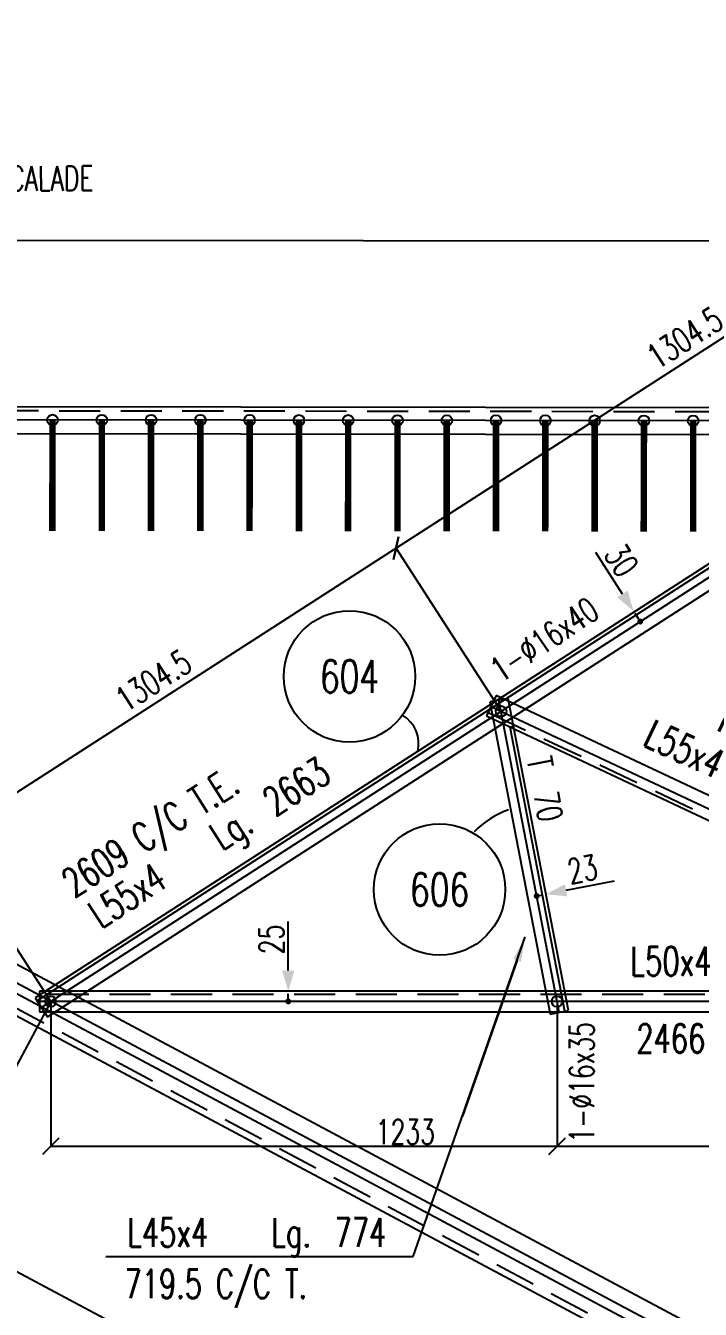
# Model space of a CAD drawing. Extents: x 591592 to 607812, y -3756 to 7724.
# Drawn here: x 599439 to 601082, y 3030 to 6155 of the extents above; entities that cross this region are included whole.
import ezdxf
from ezdxf.enums import TextEntityAlignment as Align

# ---------------------------------------------------------------- set-up
doc = ezdxf.new("R2010")
doc.units = 0
doc.header["$LTSCALE"] = 200
doc.header["$MEASUREMENT"] = 0
doc.linetypes.add('DASHED', pattern=[0.75, 0.5, -0.25])
doc.layers.get('0').update_dxf_attribs({"linetype": 'CONTINUOUS'})
for name, color, linetype in [('ASSI', 6, 'CONTINUOUS'), ('BOLLINI_1', 7, 'CONTINUOUS'), ('FORI', 2, 'CONTINUOUS'), ('LINEA_ANG', 2, 'CONTINUOUS'), ('LS', 7, 'CONTINUOUS'), ('QT_MAL', 7, 'CONTINUOUS'), ('QT_MPR', 7, 'CONTINUOUS'), ('TRAT-Y', 7, 'DASHED')]:
    doc.layers.add(name, color=color, linetype=linetype)
doc.styles.add('QUOTE', font='ROMANS8.SHX', dxfattribs={"width": 0.7})
doc.styles.add('RQL', font='ROMANS8.SHX', dxfattribs={"width": 0.7})
doc.styles.add('RS', font='ROMANS8.shx', dxfattribs={"width": 0.7})
doc.styles.get("Standard").update_dxf_attribs({"font": 'ROMANS8.SHX', "width": 0.7})
doc.dimstyles.new('FRECCE1', dxfattribs={"dimtxt": 60, "dimasz": 6.66, "dimexe": 0, "dimexo": 0, "dimgap": 1, "dimtad": 1, "dimzin": 0, "dimdsep": 46, "dimtxsty": 'RS', "dimblk1": 'QUOTP', "dimblk2": 'QUOTF', "dimsah": 1, "dimcen": 0, "dimclrd": 2, "dimclre": 2, "dimclrt": 7, "dimadec": 0, "dimazin": 0, "dimtfac": 1, "dimtix": 1, "dimtmove": 2, "dimatfit": 3, "dimldrblk": 'QUOTP', "dimfxl": 1, "dimtolj": 1, "dimtzin": 0, "dimarcsym": 0})
doc.dimstyles.new('TRATTO', dxfattribs={"dimscale": 0, "dimtxt": 60, "dimasz": 40, "dimexe": 0, "dimexo": 0, "dimgap": 5, "dimtad": 1, "dimrnd": 0.5, "dimdsep": 46, "dimtxsty": 'RS', "dimblk1": 'OBLIQUE', "dimblk2": 'OBLIQUE', "dimsah": 1, "dimcen": 0.09, "dimclrd": 2, "dimclre": 2, "dimclrt": 7, "dimadec": 0, "dimazin": 0, "dimtfac": 1, "dimtix": 1, "dimtmove": 2, "dimatfit": 3, "dimfxl": 1, "dimtolj": 1, "dimtzin": 0, "dimarcsym": 0})

# ---------------------------------------------------------------- blocks, each defined once
blk = doc.blocks.new('ASSE98')
blk.add_line((0, 0), (1, 0))
at = {"color": 7, "style": 'QUOTE', "width": 0.5, "flags": 1}
for tag, p in [('TI', (1.38308, 6.82731)), ('DI_S', (1.38308, 6.42178)), ('D_S', (1.38308, 6.02092)), ('E_S', (1.38308, 5.68065)), ('NFORI', (1.36454, 5.29792)), ('ALAR', (1.36349, 4.93246)), ('FAM', (1.3775, 4.54645)), ('ALA', (1.38308, 4.19257)), ('DISP2', (1.38308, 3.84971)), ('DISP1', (1.38308, 3.50686)), ('PINZAF', (1.38308, 3.164)), ('PINZAI', (1.38308, 2.82114)), ('TRP', (1.38308, 2.47829)), ('NP', (1.38308, 2.13543)), ('SV', (1.38308, 1.79257)), ('PESO', (1.38308, 1.44971)), ('QUA', (1.38308, 1.10686)), ('LUN', (1.38308, 0.764)), ('PROF', (1.38308, 0.42114)), ('POS', (1.38308, 0.07829))]:
    blk.add_attdef(tag, p, '', height=0.2, dxfattribs=at)
at = {"color": 7, "flags": 1}
for tag, p in [('LAV1', (3.07431, 6.82847)), ('LAV2', (3.07431, 6.49513)), ('LAV3', (3.07431, 6.1618)), ('LAV4', (3.07431, 5.82847)), ('LAV5', (3.07431, 5.49513)), ('LAV6', (3.07431, 5.1618)), ('LAV7', (3.07431, 4.82847)), ('LAV8', (3.07431, 4.49513)), ('LAV9', (3.07431, 4.1618)), ('LAV10', (3.07431, 3.82847))]:
    blk.add_attdef(tag, p, '', height=0.2, dxfattribs=at)
blk = doc.blocks.new('_OBLIQUE')
at = {"color": 0, "linetype": 'ByBlock'}
blk.add_line((-0.5, -0.5), (0.5, 0.5), dxfattribs=at)
blk = doc.blocks.new('*D20')
at = {"layer": 'LS', "color": 2, "lineweight": -2, "transparency": 16777216}
for p, q in [((596585.2, 5308.5), (596585.2, 6660.6)), ((596585.2, 6660.6), (601726.8, 6660.6)), ((601726.8, 5308.5), (601726.8, 6660.6))]:
    blk.add_line(p, q, dxfattribs=at)
at = {"layer": 'LS', "color": 2, "lineweight": -2, "transparency": 16777216, "xscale": 40, "yscale": 40, "zscale": 40, "rotation": 180}
blk.add_blockref('_OBLIQUE', (596585.2, 6660.6), dxfattribs=at)
at = {"layer": 'LS', "color": 2, "lineweight": -2, "transparency": 16777216, "xscale": 40, "yscale": 40, "zscale": 40}
blk.add_blockref('_OBLIQUE', (601726.8, 6660.6), dxfattribs=at)
at = {"layer": 'LS', "color": 7, "transparency": 16777216, "insert": (599156, 6698.4), "char_height": 60, "attachment_point": 5, "style": 'RS'}
blk.add_mtext('\\A1;5141.5 SUR TRUSQ. 75', dxfattribs=at)
blk = doc.blocks.new('16')
blk.add_circle((0, 0), 1)
blk = doc.blocks.new('xxx')
blk.add_circle((0, 0), 8)
at = {"color": 3, "style": 'RQL', "width": 0.7}
blk.add_attdef('POS', text='', height=4, dxfattribs=at).set_placement((0, 0), align=Align.MIDDLE)
at = {"color": 3, "style": 'RQL', "width": 0.7, "flags": 1}
blk.add_attdef('POS1', (-0.39, -5.42), '', height=2, dxfattribs=at)
at = {"style": 'RQL', "width": 0.7, "flags": 1}
blk.add_attdef('TIPO', (-0.39, -8.66), '', height=2, dxfattribs=at)
blk = doc.blocks.new('*D30')
at = {"layer": 'QT_MPR', "color": 2, "lineweight": -2, "transparency": 16777216}
for p, q in [((601437.4, 5589.5), (600340.6, 4883.1)), ((601693.1, 5192.5), (601437.4, 5589.5)), ((600596.3, 4486.1), (600340.6, 4883.1))]:
    blk.add_line(p, q, dxfattribs=at)
at = {"layer": 'QT_MPR', "color": 2, "lineweight": -2, "transparency": 16777216, "xscale": 40, "yscale": 40, "zscale": 40}
for p, rotation in [((601437.4, 5589.5), 32.78461524006343), ((600340.6, 4883.1), 212.7846152400634)]:
    blk.add_blockref('_OBLIQUE', p, dxfattribs=dict(at, rotation=rotation))
at = {"layer": 'QT_MPR', "color": 7, "transparency": 16777216, "insert": (601043.5, 5395.2), "char_height": 60, "attachment_point": 5, "rotation": 32.7846, "style": 'RS'}
blk.add_mtext('\\A1;1304.5', dxfattribs=at)
blk = doc.blocks.new('*D31')
at = {"layer": 'QT_MPR', "color": 2, "lineweight": -2, "transparency": 16777216}
for p, q in [((600340.6, 4883.1), (599244, 4176.8)), ((600596.3, 4486.1), (600340.6, 4883.1)), ((599499.7, 3779.8), (599244, 4176.8))]:
    blk.add_line(p, q, dxfattribs=at)
at = {"layer": 'QT_MPR', "color": 2, "lineweight": -2, "transparency": 16777216, "xscale": 40, "yscale": 40, "zscale": 40}
for p, rotation in [((600340.6, 4883.1), 32.78461524006343), ((599244, 4176.8), 212.7846152400634)]:
    blk.add_blockref('_OBLIQUE', p, dxfattribs=dict(at, rotation=rotation))
at = {"layer": 'QT_MPR', "color": 7, "transparency": 16777216, "insert": (599749.8, 4560.9), "char_height": 60, "attachment_point": 5, "rotation": 32.7846, "style": 'RS'}
blk.add_mtext('\\A1;1304.5', dxfattribs=at)
blk = doc.blocks.new('*D90')
at = {"layer": 'QT_MPR', "color": 2, "lineweight": -2, "transparency": 16777216}
for p, q in [((596984.2, 5198.5), (596984.8, 5635.6)), ((601544.8, 5630), (596984.8, 5635.6)), ((601544.3, 5192.7), (601544.8, 5630))]:
    blk.add_line(p, q, dxfattribs=at)
at = {"layer": 'QT_MPR', "color": 2, "lineweight": -2, "transparency": 16777216, "xscale": 40, "yscale": 40, "zscale": 40}
for p, rotation in [((596984.8, 5635.6), 179.9298920329684), ((601544.8, 5630), 359.9298920329684)]:
    blk.add_blockref('_OBLIQUE', p, dxfattribs=dict(at, rotation=rotation))
at = {"layer": 'QT_MPR', "color": 7, "transparency": 16777216, "insert": (599254.8, 5588.4), "char_height": 60, "attachment_point": 5, "rotation": 359.9299, "style": 'RS'}
blk.add_mtext('\\A1;120x38', dxfattribs=at)
blk = doc.blocks.new('*D91')
at = {"layer": 'QT_MPR', "color": 2, "lineweight": -2, "transparency": 16777216}
for p, q in [((596984.2, 5198.5), (596984.8, 5635.6)), ((601544.8, 5630), (596984.8, 5635.6)), ((601544.3, 5192.7), (601544.8, 5630))]:
    blk.add_line(p, q, dxfattribs=at)
at = {"layer": 'QT_MPR', "color": 2, "lineweight": -2, "transparency": 16777216, "xscale": 40, "yscale": 40, "zscale": 40}
for p, rotation in [((596984.8, 5635.6), 179.9298920329684), ((601544.8, 5630), 359.9298920329684)]:
    blk.add_blockref('_OBLIQUE', p, dxfattribs=dict(at, rotation=rotation))
at = {"layer": 'QT_MPR', "color": 7, "transparency": 16777216, "insert": (599264.8, 5667.8), "char_height": 60, "attachment_point": 5, "rotation": 359.9299, "style": 'RS'}
blk.add_mtext('\\A1;4560', dxfattribs=at)
blk = doc.blocks.new('*D96')
at = {"layer": 'QT_MPR', "color": 2, "lineweight": -2, "transparency": 16777216}
for p, q in [((596860.2, 5148.5), (596585.3, 4633.2)), ((596585.3, 4633.2), (599208.4, 3233.8)), ((599499.7, 3779.8), (599208.4, 3233.8))]:
    blk.add_line(p, q, dxfattribs=at)
at = {"layer": 'QT_MPR', "color": 2, "lineweight": -2, "transparency": 16777216, "xscale": 40, "yscale": 40, "zscale": 40}
for p, rotation in [((596585.3, 4633.2), 151.9214835771896), ((599208.4, 3233.8), 331.9214835771895)]:
    blk.add_blockref('_OBLIQUE', p, dxfattribs=dict(at, rotation=rotation))
at = {"layer": 'QT_MPR', "color": 7, "transparency": 16777216, "insert": (597913.3, 3964.4), "char_height": 60, "attachment_point": 5, "rotation": 331.9215, "style": 'RS'}
blk.add_mtext('\\A1;2973', dxfattribs=at)
blk = doc.blocks.new('*D97')
at = {"layer": 'QT_MPR', "color": 2, "lineweight": -2, "transparency": 16777216}
for p, q in [((599499.7, 3779.8), (599208.4, 3233.8)), ((599208.4, 3233.8), (601768.4, 1868.2)), ((602048.8, 2393.8), (601768.4, 1868.2))]:
    blk.add_line(p, q, dxfattribs=at)
at = {"layer": 'QT_MPR', "color": 2, "lineweight": -2, "transparency": 16777216, "xscale": 40, "yscale": 40, "zscale": 40}
for p, rotation in [((599208.4, 3233.8), 151.9214835771896), ((601768.4, 1868.2), 331.9214835771895)]:
    blk.add_blockref('_OBLIQUE', p, dxfattribs=dict(at, rotation=rotation))
at = {"layer": 'QT_MPR', "color": 7, "transparency": 16777216, "insert": (600504.9, 2581.9), "char_height": 60, "attachment_point": 5, "rotation": 331.9215, "style": 'RS'}
blk.add_mtext('\\A1;2901.5', dxfattribs=at)
blk = doc.blocks.new('*D103')
at = {"layer": 'QT_MPR', "color": 2, "lineweight": -2, "transparency": 16777216}
for p, q in [((599499.7, 3779.8), (599499.7, 3427.2)), ((600732.6, 3779.8), (600732.6, 3427.2)), ((599499.7, 3427.2), (600732.6, 3427.2))]:
    blk.add_line(p, q, dxfattribs=at)
at = {"layer": 'QT_MPR', "color": 2, "lineweight": -2, "transparency": 16777216, "xscale": 40, "yscale": 40, "zscale": 40}
for p, rotation in [((599499.7, 3427.2), 179.9999999978496), ((600732.6, 3427.2), 359.9999999978495)]:
    blk.add_blockref('_OBLIQUE', p, dxfattribs=dict(at, rotation=rotation))
at = {"layer": 'QT_MPR', "color": 7, "transparency": 16777216, "insert": (600363.4, 3462.2), "char_height": 60, "attachment_point": 5, "rotation": 360, "style": 'RS'}
blk.add_mtext('\\A1;1233', dxfattribs=at)
blk = doc.blocks.new('*D104')
at = {"layer": 'QT_MPR', "color": 2, "lineweight": -2, "transparency": 16777216}
for p, q in [((600732.6, 3779.8), (600732.6, 3427.2)), ((601965.6, 3779.8), (601965.6, 3427.2)), ((600732.6, 3427.2), (601965.6, 3427.2))]:
    blk.add_line(p, q, dxfattribs=at)
at = {"layer": 'QT_MPR', "color": 2, "lineweight": -2, "transparency": 16777216, "xscale": 40, "yscale": 40, "zscale": 40}
for p, rotation in [((600732.6, 3427.2), 179.9999999978496), ((601965.6, 3427.2), 359.9999999978495)]:
    blk.add_blockref('_OBLIQUE', p, dxfattribs=dict(at, rotation=rotation))
at = {"layer": 'QT_MPR', "color": 7, "transparency": 16777216, "insert": (601349.1, 3462.2), "char_height": 60, "attachment_point": 5, "rotation": 360, "style": 'RS'}
blk.add_mtext('\\A1;1233', dxfattribs=at)
blk = doc.blocks.new('QUOTP')
at = {"layer": 'ASSI', "color": 2, "const_width": 1.07}
blk.add_lwpolyline([(-0.53, 0, 1), (0.53, 0, 1)], format="xyb", close=True, dxfattribs=at)
blk = doc.blocks.new('QUOTF')
at = {"layer": 'LS', "color": 2}
blk.add_line((7.5, 0), (25.5, 0), dxfattribs=at)
blk.add_solid([(7.5, 2.25), (0, 0), (7.5, -2.25)], dxfattribs=at)
blk = doc.blocks.new('*D105')
at = {"layer": 'QT_MAL', "color": 2, "lineweight": -2, "transparency": 16777216}
for p, q in [((600078.2, 3804.8), (600078.2, 3804.8)), ((600078.2, 3786.4), (600078.2, 3798.1)), ((600078.2, 3779.8), (600078.2, 3779.8))]:
    blk.add_line(p, q, dxfattribs=at)
at = {"layer": 'QT_MAL', "color": 2, "lineweight": -2, "transparency": 16777216, "xscale": 6.66, "yscale": 6.66, "zscale": 6.66}
for name, p, rotation in [('QUOTF', (600078.2, 3804.8), 89.99999999784953), ('QUOTP', (600078.2, 3779.8), 269.9999999978496)]:
    blk.add_blockref(name, p, dxfattribs=dict(at, rotation=rotation))
at = {"layer": 'QT_MAL', "color": 7, "transparency": 16777216, "insert": (600037.6, 3930.6), "char_height": 60, "attachment_point": 5, "rotation": 90, "style": 'RS'}
blk.add_mtext('\\A1;25', dxfattribs=at)
blk = doc.blocks.new('*D107')
at = {"layer": 'QT_MAL', "color": 2, "lineweight": -2, "transparency": 16777216}
blk.add_line((600689.6, 4037.7), (600699.1, 4039.5), dxfattribs=at)
at = {"layer": 'QT_MAL', "color": 2, "lineweight": -2, "transparency": 16777216, "xscale": 6.66, "yscale": 6.66, "zscale": 6.66}
for name, p, rotation in [('QUOTF', (600705.7, 4040.8), 10.9245634359837), ('QUOTP', (600683.1, 4036.4), 190.9245634359837)]:
    blk.add_blockref(name, p, dxfattribs=dict(at, rotation=rotation))
at = {"layer": 'QT_MAL', "color": 7, "transparency": 16777216, "insert": (600794.6, 4101.7), "char_height": 60, "attachment_point": 5, "rotation": 10.9246, "style": 'RS'}
blk.add_mtext('\\A1;23', dxfattribs=at)
blk = doc.blocks.new('*D108')
at = {"layer": 'QT_MAL', "color": 2, "lineweight": -2, "transparency": 16777216}
for p, q in [((600919.2, 4729.7), (600919.2, 4729.7)), ((600931.8, 4710.1), (600922.8, 4724.1)), ((600935.4, 4704.5), (600935.4, 4704.5))]:
    blk.add_line(p, q, dxfattribs=at)
at = {"layer": 'QT_MAL', "color": 2, "lineweight": -2, "transparency": 16777216, "xscale": 6.66, "yscale": 6.66, "zscale": 6.66}
for name, p, rotation in [('QUOTF', (600919.2, 4729.7), 122.7846152400634), ('QUOTP', (600935.4, 4704.5), 302.7846152400634)]:
    blk.add_blockref(name, p, dxfattribs=dict(at, rotation=rotation))
at = {"layer": 'QT_MAL', "color": 7, "transparency": 16777216, "insert": (600889.4, 4853.8), "char_height": 60, "attachment_point": 5, "rotation": 302.7846, "style": 'RS'}
blk.add_mtext('\\A1;30', dxfattribs=at)
blk = doc.blocks.new('bull')
at = {"style": 'RS', "width": 0.7, "flags": 1}
for tag, p in [('NN', (-12.25, 0)), ('DIAMETRO', (0, -4.86)), ('SERRAGGIO', (0, -9.71)), ('LUNGHEZZA', (0, -14.57)), ('NB', (0, -19.43)), ('TIPO', (0, -24.12)), ('EL', (-0.14, -29))]:
    blk.add_attdef(tag, p, '', height=3, dxfattribs=at)
at = {"style": 'RS', "width": 0.7}
blk.add_attdef('BULLONE', (0, 0), '', height=3, dxfattribs=at)

msp = doc.modelspace()

# ---------------------------------------------------------------- linework, layer by layer
at = {"layer": 'LINEA_ANG'}
for p, q in [((601720.152, 5224.49), (596808.155, 5230.5)), ((602152.414, 2409.947), (596874.475, 5225.561)), ((601700.65, 5230.683), (599461.834, 3788.715)), ((596740.646, 5172.281), (602138.578, 2292.654)), ((596808.076, 5165.5), (601720.072, 5159.49)), ((599491.616, 3742.476), (601730.432, 5184.444)), ((600584.613, 4524.718), (600561.211, 4474.945)), ((600613.624, 4517.593), (600569.44, 4509.065)), ((600569.44, 4509.065), (600716.125, 3749.092)), ((601990.017, 3863.925), (600584.613, 4524.718)), ((600760.31, 3757.62), (600613.624, 4517.593)), ((600561.211, 4474.945), (601966.615, 3814.152)), ((600626.89, 4448.861), (600618.544, 4447.251)), ((599461.834, 3788.715), (599491.616, 3742.476)), ((601992.56, 3804.772), (599472.56, 3804.772)), ((599472.56, 3804.772), (599472.56, 3754.772)), ((599472.56, 3754.772), (601992.56, 3754.772)), ((600716.125, 3749.092), (600760.31, 3757.62))]:
    msp.add_line(p, q, dxfattribs=at)
at = {"layer": 'LINEA_ANG', "color": 2}
for p, q in [((601705.524, 5223.116), (599466.707, 3781.149)), ((600751.964, 3756.009), (600618.544, 4447.251))]:
    msp.add_line(p, q, dxfattribs=at)
at = {"layer": 'LS', "color": 6}
for p, q in [((602316.371, 2251.077), (596585.217, 5308.467)), ((602103.717, 2390.589), (599207.642, 3935.554)), ((600382.05, 3158.858), (600655.39, 3936.635)), ((600502.131, 3500.544), (600655.39, 3936.635)), ((599633.645, 3158.858), (600382.05, 3158.858))]:
    msp.add_line(p, q, dxfattribs=at)
at = {"layer": 'LS', "color": 2, "linetype": 'DASHED', "const_width": 16}
for points in [[(599504.215, 5195.385), (599503.885, 4925.385)], [(599744.215, 5195.091), (599743.884, 4925.091)], [(599984.215, 5194.797), (599983.884, 4924.798)], [(600224.214, 5194.504), (600223.884, 4924.504)], [(600464.214, 5194.21), (600463.884, 4924.21)], [(600704.214, 5193.916), (600703.884, 4923.917)], [(600944.214, 5193.623), (600943.884, 4923.623)]]:
    msp.add_lwpolyline(points, dxfattribs=at)
at = {"layer": 'LS', "color": 6, "const_width": 16}
for points in [[(599624.215, 5195.238), (599624.215, 4925.238)], [(599864.215, 5194.944), (599864.215, 4924.944)], [(600104.215, 5194.651), (600104.215, 4924.651)], [(600344.214, 5194.357), (600344.214, 4924.357)], [(600584.214, 5194.063), (600584.214, 4924.063)], [(600824.214, 5193.77), (600824.214, 4923.77)], [(601064.214, 5193.476), (601064.214, 4923.476)]]:
    msp.add_lwpolyline(points, dxfattribs=at)
at = {"layer": 'LS', "color": 6}
msp.add_lwpolyline([(600635.496, 3880.029), (600502.131, 3500.544)], dxfattribs=at)
for centre, radius, start, end in [((600314.343, 4406.997), 81.449, 346.897492, 58.772384), ((600693.437, 4031.64), 228.898, 110.078145, 135.34828)]:
    msp.add_arc(centre, radius, start, end, dxfattribs=at)
msp.add_solid([(600626.062, 3883.344), (600655.39, 3936.635), (600644.931, 3876.713)], dxfattribs=at)
at = {"layer": 'TRAT-Y'}
for p, q in [((601720.139, 5214.49), (596808.143, 5220.5)), ((596748.177, 5186.398), (602146.109, 2306.771)), ((600565.04, 4483.09), (601970.444, 3822.296)), ((601992.56, 3796.272), (599472.56, 3796.272))]:
    msp.add_line(p, q, dxfattribs=at)

# ---------------------------------------------------------------- block references
at = {"layer": 'ASSI'}
for p, xscale, rotation in [((601720.112, 5192.49), 4912, 179.9298920329684), ((596740.646, 5172.281), 6118, 331.9214835771895)]:
    msp.add_blockref('ASSE98', p, dxfattribs=dict(at, xscale=xscale, rotation=rotation))
ref = msp.add_blockref('ASSE98', (601715.812, 5207.143), dxfattribs=dict(at, xscale=2663, rotation=212.7846152400634))
ref.add_attrib('PROF', 'L55x4', (599622.162, 3954.973), dxfattribs={"layer": '0', "color": 2, "height": 70, "rotation": 32.784615, "style": 'QUOTE', "width": 0.7})
ref.add_attrib('LUN', '2663', (600046.609, 4228.349), dxfattribs={"layer": '0', "color": 2, "height": 70, "rotation": 32.784615, "style": 'QUOTE', "width": 0.7})
ref.add_attrib('PESO', '2609 C/C T.E.', (599557.022, 4030.658), dxfattribs={"layer": '0', "color": 2, "height": 70, "rotation": 32.784615, "style": 'QUOTE', "width": 0.7})
ref.add_attrib('SV', 'Lg.', (599917.027, 4144.889), dxfattribs={"layer": '0', "color": 2, "height": 70, "rotation": 32.784615, "style": 'QUOTE', "width": 0.7})
ref.add_attrib('LAV1', 'A  45%%d', (601245.474, 4958.408), dxfattribs={"layer": '0', "color": 254, "height": 60, "rotation": 32.784615, "width": 0.7})
ref = msp.add_blockref('ASSE98', (600737.727, 3753.261), dxfattribs=dict(at, xscale=774, rotation=100.9245634359837))
ref.add_attrib('PROF', 'L45x4', (599686.218, 3182.403), dxfattribs={"layer": '0', "color": 2, "height": 70, "style": 'QUOTE', "width": 0.7})
ref.add_attrib('LUN', '774', (600191.085, 3182.403), dxfattribs={"layer": '0', "color": 2, "height": 70, "style": 'QUOTE', "width": 0.7})
ref.add_attrib('PESO', '719.5 C/C T.', (599679.264, 3056.938), dxfattribs={"layer": '0', "color": 2, "height": 70, "style": 'QUOTE', "width": 0.7})
ref.add_attrib('SV', 'Lg.', (600036.952, 3182.403), dxfattribs={"layer": '0', "color": 2, "height": 70, "style": 'QUOTE', "width": 0.7})
ref.add_attrib('LAV1', 'T  70', (600658.767, 4369.011), dxfattribs={"layer": '0', "color": 254, "height": 60, "rotation": 280.924563, "width": 0.7})
ref = msp.add_blockref('ASSE98', (600571.848, 4497.569), dxfattribs=dict(at, xscale=1553, rotation=334.81802497693))
ref.add_attrib('PROF', 'L55x4', (600939.008, 4404.814), dxfattribs={"layer": '0', "color": 2, "height": 70, "rotation": 334.818025, "style": 'QUOTE', "width": 0.7})
ref.add_attrib('LUN', '1553', (601395.893, 4189.996), dxfattribs={"layer": '0', "color": 2, "height": 70, "rotation": 334.818025, "style": 'QUOTE', "width": 0.7})
ref.add_attrib('PESO', '1498.5 C/C T.', (601105.763, 4446.725), dxfattribs={"layer": '0', "color": 2, "height": 70, "rotation": 334.818025, "style": 'QUOTE', "width": 0.7})
ref.add_attrib('SV', 'Lg.', (601256.408, 4255.579), dxfattribs={"layer": '0', "color": 2, "height": 70, "rotation": 334.818025, "style": 'QUOTE', "width": 0.7})
ref = msp.add_blockref('ASSE98', (601992.56, 3779.772), dxfattribs=dict(at, xscale=2520, zscale=2520, rotation=179.9999999978496))
ref.add_attrib('PROF', 'L50x4', (600911.614, 3842.465), dxfattribs={"layer": '0', "color": 2, "height": 70, "style": 'QUOTE', "width": 0.7})
ref.add_attrib('LUN', '2520', (601416.48, 3842.465), dxfattribs={"layer": '0', "color": 2, "height": 70, "style": 'QUOTE', "width": 0.7})
ref.add_attrib('PESO', '2466 C/C T.E.', (600925.789, 3654.547), dxfattribs={"layer": '0', "color": 2, "height": 70, "style": 'QUOTE', "width": 0.7})
ref.add_attrib('SV', 'Lg.', (601262.347, 3842.465), dxfattribs={"layer": '0', "color": 2, "height": 70, "style": 'QUOTE', "width": 0.7})
at = {"layer": 'BOLLINI_1', "xscale": 20, "yscale": 20, "zscale": 20}
for p, values in [((600227.296, 4570.923), {'POS': '604'}), ((600446.779, 4052.263), {'POS': '606'})]:
    msp.add_blockref('xxx', p, dxfattribs=at).add_auto_attribs(values)
at = {"layer": 'FORI', "xscale": 13, "yscale": 13, "zscale": 13}
for p, rotation in [((599504.215, 5195.385), 359.407608516), ((599624.215, 5195.238), 359.407608516), ((599744.215, 5195.091), 359.407608516), ((599864.215, 5194.944), 359.407608516), ((599984.215, 5194.797), 359.407608516), ((600104.215, 5194.651), 359.407608516), ((600224.214, 5194.504), 359.407608516), ((600344.214, 5194.357), 359.407608516), ((600464.214, 5194.21), 359.407608516), ((600584.214, 5194.063), 359.407608516), ((600704.214, 5193.916), 359.407608516), ((600824.214, 5193.77), 359.407608516), ((600944.214, 5193.623), 359.407608516), ((601064.214, 5193.476), 359.407608516), ((600596.282, 4486.081), 0.009130824000010272), ((600732.61, 3779.772), 0.009130824000010272)]:
    msp.add_blockref('16', p, dxfattribs=dict(at, rotation=rotation))
msp.add_blockref('16', (599499.659, 3779.772), dxfattribs=at)
at = {"layer": 'LS', "color": 7, "xscale": 20, "yscale": 20, "zscale": 20}
for p, rotation, values in [((600596.253, 4554.494), 33.72909122368925, {'BULLONE': '1-%%c16x40                '}), ((600823.008, 3435.752), 90, {'BULLONE': '1-%%c16x35                '})]:
    msp.add_blockref('bull', p, dxfattribs=dict(at, rotation=rotation)).add_auto_attribs(values)

# ---------------------------------------------------------------- texts
at = {"layer": 'QT_MPR', "color": 7, "style": 'RS', "width": 0.7}
msp.add_text('N° 39 ANTISCALADE', height=60, rotation=0.13927, dxfattribs=at).set_placement((599056.761, 5752.494))

# ---------------------------------------------------------------- dimensions: what is measured, and where the dimension line sits
at = {"layer": 'LS'}
dim = msp.add_linear_dim(base=(601726.756, 6660.569), p1=(596585.217, 5308.467), p2=(601726.756, 5308.467), text='<> SUR TRUSQ. 75', dimstyle='TRATTO', override={"dimscale": 1}, dxfattribs=at)
dim.commit()
dim.dimension.update_dxf_attribs({"geometry": '*D20', "text_midpoint": (599155.986, 6698.426)})
at = {"layer": 'QT_MAL'}
for base, p1, p2, angle, text, picture, middle in [((600919.195, 4729.745), (600935.439, 4704.524), (600919.195, 4729.745), 302.784615, '30', '*D108', (600889.432, 4853.798)), ((600705.658, 4040.768), (600683.075, 4036.409), (600705.658, 4040.768), 10.924563, '23', '*D107', (600794.574, 4101.746)), ((600078.223, 3804.772), (600078.223, 3779.772), (600078.223, 3804.772), 90, '25', '*D105', (600037.615, 3930.634))]:
    dim = msp.add_linear_dim(base=base, p1=p1, p2=p2, angle=angle, text=text, dimstyle='FRECCE1', dxfattribs=at)
    dim.commit()
    dim.dimension.update_dxf_attribs({"geometry": picture, "text_midpoint": middle, "dimtype": 128})
at = {"layer": 'QT_MPR'}
for base, p1, p2, angle, text, picture, middle in [((596984.752, 5635.617), (601544.269, 5192.705), (596984.217, 5198.468), 359.929892, '4560', '*D91', (599264.763, 5667.827)), ((596984.752, 5635.617), (601544.269, 5192.705), (596984.217, 5198.468), 359.929892, '120x38', '*D90', (599254.82, 5588.354)), ((600340.586, 4883.077), (601693.112, 5192.523), (600596.282, 4486.081), 32.784615, '1304.5', '*D30', (601043.459, 5395.197)), ((599208.418, 3233.834), (596860.217, 5148.467), (599499.659, 3779.772), 331.921484, '2973', '*D96', (597913.345, 3964.384)), ((599243.963, 4176.769), (600596.282, 4486.081), (599499.659, 3779.772), 32.784615, '1304.5', '*D31', (599749.761, 4560.915)), ((601768.361, 1868.185), (599499.659, 3779.772), (602048.776, 2393.83), 331.921484, '2901.5', '*D97', (600504.864, 2581.89)), ((600732.61, 3427.194), (599499.659, 3779.772), (600732.61, 3779.772), 360, '1233', '*D103', (600363.437, 3462.194)), ((601965.56, 3427.194), (600732.61, 3779.772), (601965.56, 3779.772), 360, '1233', '*D104', (601349.085, 3462.194))]:
    dim = msp.add_linear_dim(base=base, p1=p1, p2=p2, angle=angle, text=text, dimstyle='TRATTO', override={"dimscale": 1}, dxfattribs=at)
    dim.commit()
    dim.dimension.update_dxf_attribs({"geometry": picture, "text_midpoint": middle, "dimtype": 128})

doc.saveas('drawing.dxf')
